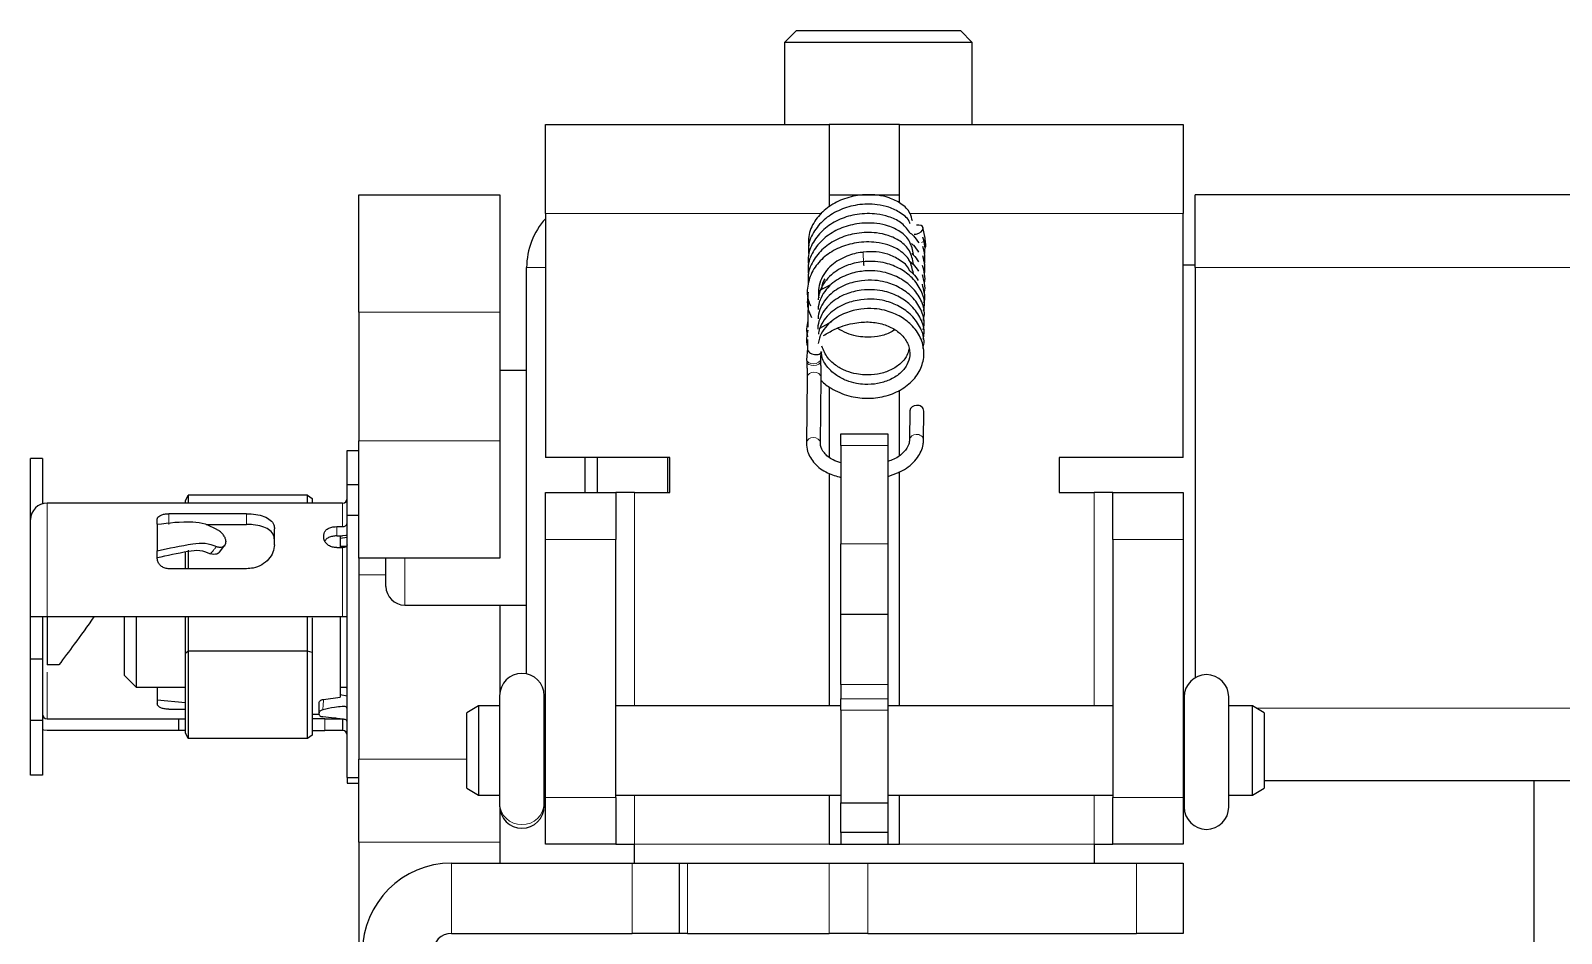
# Model space of a CAD drawing. Header units: millimetres. Extents: x -664 to 840, y 378 to 2003.
# Drawn here: x -580.2 to -515, y 424 to 462.5 of the extents above; entities that cross this region are included whole.
import ezdxf

# ---------------------------------------------------------------- set-up
doc = ezdxf.new("R2010")
doc.units = ezdxf.units.MM

msp = doc.modelspace()

# ---------------------------------------------------------------- linework, layer by layer
at = {"color": 7, "linetype": 'Continuous', "lineweight": 25}
for p, q in [((-547.587, 462.462), (-548.087, 461.962)), ((-547.587, 462.462), (-543.783, 462.462)), ((-543.783, 462.462), (-540.587, 462.462)), ((-540.087, 461.962), (-540.587, 462.462)), ((-548.087, 461.962), (-548.087, 458.462)), ((-543.74, 461.962), (-548.087, 461.962)), ((-540.087, 461.962), (-543.74, 461.962)), ((-540.087, 458.462), (-540.087, 461.962)), ((-558.287, 454.662), (-558.287, 458.462)), ((-558.287, 458.462), (-546.187, 458.462)), ((-546.187, 458.462), (-546.187, 454.943)), ((-543.187, 458.462), (-546.187, 458.462)), ((-543.187, 458.462), (-531.087, 458.462)), ((-543.187, 455.12), (-543.187, 458.462)), ((-531.087, 458.462), (-531.087, 454.662)), ((-566.237, 455.462), (-560.237, 455.462)), ((-566.237, 450.462), (-566.237, 455.462)), ((-560.237, 455.462), (-560.237, 450.462)), ((-546.187, 455.462), (-543.187, 455.462)), ((-530.587, 452.362), (-530.587, 455.462)), ((-101.587, 455.462), (-530.587, 455.462)), ((-558.287, 454.662), (-558.287, 444.262)), ((-531.087, 444.262), (-531.087, 454.662)), ((-542.093, 453.604), (-542.189, 454.073)), ((-542.088, 453.526), (-542.093, 453.604)), ((-559.087, 435.025), (-559.087, 452.362)), ((-530.587, 452.462), (-531.087, 452.462)), ((-530.587, 452.362), (-530.587, 434.864)), ((-546.63, 451.361), (-546.111, 451.642)), ((-566.237, 450.462), (-566.237, 444.962)), ((-560.237, 450.462), (-560.237, 444.962)), ((-547.091, 450.5), (-547.104, 449.819)), ((-547.086, 450.903), (-547.1, 450.226)), ((-546.587, 449.774), (-546.07, 450.059)), ((-547.105, 449.291), (-547.111, 448.889)), ((-547.107, 448.901), (-547.148, 448.425)), ((-547.148, 448.425), (-547.144, 448.347)), ((-546.549, 448.459), (-546.522, 448.766)), ((-546.545, 448.38), (-546.549, 448.459)), ((-559.087, 447.962), (-560.237, 447.962)), ((-547.126, 447.665), (-547.158, 444.875)), ((-546.558, 444.868), (-546.526, 447.658)), ((-546.187, 447.275), (-546.187, 444.287)), ((-543.187, 444.36), (-543.187, 447.123)), ((-542.748, 446.247), (-542.762, 445.007)), ((-542.162, 445), (-542.148, 446.24)), ((-545.687, 445.262), (-543.687, 445.262)), ((-545.687, 444.762), (-545.687, 445.262)), ((-543.687, 445.262), (-543.687, 444.762)), ((-566.737, 444.562), (-566.237, 444.562)), ((-566.737, 443.095), (-566.737, 444.562)), ((-566.237, 439.962), (-566.237, 444.962)), ((-560.237, 444.962), (-560.237, 439.962)), ((-545.687, 444.762), (-545.687, 440.578)), ((-543.687, 444.762), (-543.687, 440.578)), ((-542.762, 445.019), (-542.762, 445.007)), ((-579.737, 444.22), (-580.237, 444.22)), ((-580.237, 441.612), (-580.237, 444.22)), ((-579.737, 444.22), (-579.737, 442.283)), ((-552.987, 444.262), (-558.287, 444.262)), ((-556.587, 442.762), (-556.587, 444.262)), ((-556.087, 444.262), (-556.087, 442.762)), ((-553.087, 444.262), (-553.087, 442.762)), ((-552.987, 442.762), (-552.987, 444.262)), ((-531.087, 444.262), (-536.387, 444.262)), ((-536.387, 444.262), (-536.387, 442.762)), ((-546.187, 443.577), (-546.187, 433.662)), ((-543.187, 433.662), (-543.187, 443.661)), ((-573.637, 442.408), (-573.522, 442.655)), ((-573.522, 442.655), (-573.522, 442.312)), ((-568.437, 442.655), (-573.522, 442.655)), ((-568.437, 442.312), (-568.437, 442.655)), ((-568.437, 442.655), (-568.237, 442.513)), ((-566.737, 441.785), (-566.737, 443.095)), ((-566.237, 443.095), (-566.737, 443.095)), ((-558.287, 442.762), (-555.287, 442.762)), ((-558.287, 440.762), (-558.287, 442.762)), ((-555.287, 442.762), (-555.287, 440.762)), ((-554.487, 442.762), (-555.287, 442.762)), ((-554.487, 442.762), (-552.987, 442.762)), ((-536.387, 442.762), (-534.887, 442.762)), ((-534.087, 442.762), (-534.887, 442.762)), ((-534.087, 442.762), (-531.087, 442.762)), ((-534.087, 440.762), (-534.087, 442.762)), ((-531.087, 442.762), (-531.087, 440.762)), ((-573.937, 442.312), (-579.537, 442.312)), ((-566.937, 442.312), (-573.937, 442.312)), ((-573.637, 442.312), (-573.637, 442.408)), ((-568.237, 442.513), (-568.237, 442.312)), ((-580.237, 437.462), (-580.237, 441.612)), ((-574.837, 441.411), (-574.837, 441.623)), ((-574.837, 441.411), (-574.837, 440.279)), ((-571.037, 441.858), (-574.337, 441.858)), ((-572.757, 441.405), (-571.037, 441.405)), ((-567.187, 441.31), (-566.937, 441.31)), ((-566.737, 430.604), (-566.737, 441.785)), ((-566.237, 441.785), (-566.737, 441.785)), ((-571.91, 440.684), (-571.91, 440.655)), ((-569.837, 440.536), (-569.837, 441.214)), ((-567.737, 440.832), (-567.737, 440.951)), ((-567.187, 440.914), (-566.937, 440.914)), ((-567.037, 440.914), (-567.037, 440.415)), ((-566.737, 440.839), (-567.037, 440.796)), ((-558.287, 429.762), (-558.287, 440.762)), ((-555.287, 429.762), (-555.287, 440.762)), ((-545.687, 437.578), (-545.687, 440.578)), ((-543.687, 440.578), (-543.687, 437.578)), ((-534.087, 440.762), (-534.087, 429.762)), ((-531.087, 440.762), (-531.087, 429.762)), ((-574.837, 439.954), (-574.837, 440.279)), ((-573.637, 439.512), (-573.637, 440.241)), ((-573.522, 440.302), (-573.522, 439.512)), ((-572.227, 440.18), (-572.19, 440.226)), ((-572.186, 440.224), (-571.954, 440.518)), ((-567.187, 440.415), (-566.937, 440.415)), ((-566.779, 440.462), (-567.037, 440.462)), ((-560.237, 439.962), (-566.237, 439.962)), ((-566.237, 439.962), (-566.237, 439.25)), ((-565.087, 438.762), (-565.087, 439.962)), ((-571.037, 439.512), (-574.337, 439.512)), ((-566.237, 439.25), (-566.237, 431.392)), ((-579.537, 437.462), (-580.237, 437.462)), ((-580.237, 435.656), (-580.237, 437.462)), ((-579.737, 437.462), (-579.737, 435.656)), ((-577.537, 437.462), (-579.537, 437.462)), ((-566.937, 437.462), (-577.537, 437.462)), ((-576.237, 434.962), (-576.237, 437.462)), ((-575.737, 437.462), (-575.737, 434.462)), ((-573.609, 437.462), (-573.637, 437.434)), ((-573.637, 435.894), (-573.637, 437.434)), ((-573.522, 437.462), (-573.522, 435.994)), ((-568.437, 435.994), (-568.437, 437.462)), ((-568.237, 437.416), (-568.237, 435.936)), ((-567.037, 437.462), (-567.037, 434.04)), ((-566.737, 437.462), (-566.937, 437.462)), ((-564.287, 437.962), (-559.087, 437.962)), ((-560.237, 437.962), (-560.237, 434.158)), ((-545.687, 437.578), (-543.687, 437.578)), ((-545.687, 434.578), (-545.687, 437.578)), ((-543.687, 437.578), (-543.687, 434.578)), ((-579.737, 435.656), (-580.237, 435.656)), ((-580.237, 433.046), (-580.237, 435.656)), ((-579.737, 435.656), (-579.737, 433.046)), ((-579.037, 435.413), (-579.537, 435.413)), ((-573.522, 435.994), (-573.637, 435.894)), ((-573.637, 432.516), (-573.637, 435.894)), ((-573.522, 435.994), (-573.522, 432.27)), ((-568.437, 435.994), (-573.522, 435.994)), ((-568.437, 432.27), (-568.437, 435.994)), ((-568.237, 435.936), (-568.437, 435.994)), ((-568.237, 435.936), (-568.237, 432.412)), ((-576.237, 434.962), (-575.737, 434.462)), ((-575.737, 434.462), (-573.637, 434.462)), ((-574.837, 434.462), (-574.837, 433.921)), ((-567.037, 434.462), (-566.737, 434.462)), ((-566.737, 434.086), (-567.037, 434.129)), ((-560.239, 434.097), (-560.239, 429.506)), ((-558.339, 429.506), (-558.339, 434.097)), ((-545.687, 434.578), (-545.687, 433.961)), ((-543.687, 434.578), (-543.687, 433.961)), ((-574.837, 433.921), (-574.837, 433.757)), ((-574.837, 433.921), (-573.637, 433.803)), ((-574.337, 433.52), (-573.637, 433.52)), ((-567.751, 433.939), (-567.037, 434.04)), ((-561.137, 433.662), (-561.637, 433.374)), ((-560.239, 433.662), (-561.137, 433.662)), ((-561.137, 433.662), (-561.137, 429.862)), ((-558.287, 433.662), (-558.339, 433.662)), ((-545.687, 433.662), (-555.287, 433.662)), ((-545.687, 433.478), (-545.687, 433.961)), ((-545.687, 433.478), (-545.687, 429.536)), ((-543.687, 433.961), (-543.687, 433.478)), ((-534.087, 433.662), (-543.687, 433.662)), ((-543.687, 433.478), (-543.687, 429.536)), ((-531.049, 433.662), (-531.087, 433.662)), ((-531.049, 434.049), (-531.049, 429.349)), ((-529.149, 429.349), (-529.149, 434.049)), ((-528.137, 433.662), (-529.149, 433.662)), ((-527.637, 433.374), (-528.137, 433.662)), ((-528.137, 431.762), (-528.137, 433.662)), ((-580.237, 430.705), (-580.237, 433.046)), ((-579.737, 433.046), (-580.237, 433.046)), ((-579.737, 433.046), (-579.737, 430.705)), ((-579.537, 433.112), (-573.937, 433.112)), ((-573.937, 433.112), (-573.937, 432.612)), ((-573.937, 433.112), (-573.637, 433.112)), ((-568.237, 433.312), (-567.937, 433.312)), ((-567.687, 433.112), (-568.237, 433.112)), ((-567.937, 433.3), (-567.937, 433.375)), ((-567.687, 433.112), (-566.937, 433.112)), ((-566.937, 433.112), (-566.937, 432.612)), ((-561.637, 430.151), (-561.637, 433.374)), ((-527.637, 433.374), (-527.637, 431.762)), ((-573.937, 432.612), (-579.537, 432.612)), ((-573.637, 432.612), (-573.937, 432.612)), ((-573.522, 432.27), (-573.637, 432.516)), ((-568.437, 432.27), (-573.522, 432.27)), ((-568.237, 432.412), (-568.437, 432.27)), ((-568.237, 432.612), (-567.687, 432.612)), ((-566.937, 432.612), (-567.687, 432.612)), ((-528.137, 429.862), (-528.137, 431.762)), ((-527.637, 431.762), (-527.637, 430.151)), ((-566.237, 427.856), (-566.237, 431.392)), ((-579.737, 430.705), (-580.237, 430.705)), ((-566.737, 430.604), (-566.237, 430.604)), ((-566.737, 430.604), (-566.737, 430.362)), ((-566.737, 430.362), (-566.237, 430.362)), ((-561.637, 430.151), (-561.137, 429.862)), ((-528.137, 429.862), (-527.637, 430.151)), ((-104.437, 430.462), (-527.637, 430.462)), ((-516.137, 430.462), (-516.137, 417.062)), ((-561.137, 429.862), (-560.239, 429.862)), ((-560.239, 429.506), (-560.239, 429.397)), ((-558.339, 429.862), (-558.287, 429.862)), ((-558.339, 429.397), (-558.339, 429.506)), ((-558.287, 427.762), (-558.287, 429.762)), ((-555.287, 429.862), (-545.687, 429.862)), ((-555.287, 429.762), (-555.287, 427.762)), ((-546.187, 429.862), (-546.187, 427.762)), ((-545.687, 429.536), (-543.687, 429.536)), ((-545.687, 428.262), (-545.687, 429.536)), ((-543.687, 429.862), (-534.087, 429.862)), ((-543.687, 429.536), (-543.687, 428.262)), ((-543.187, 427.762), (-543.187, 429.862)), ((-534.087, 427.762), (-534.087, 429.762)), ((-531.087, 429.862), (-531.049, 429.862)), ((-531.087, 429.762), (-531.087, 427.762)), ((-529.149, 429.862), (-528.137, 429.862)), ((-560.237, 429.336), (-560.237, 427.856)), ((-543.687, 428.262), (-545.687, 428.262)), ((-545.687, 428.262), (-545.687, 427.762)), ((-543.687, 428.262), (-543.687, 427.762)), ((-566.237, 427.856), (-566.237, 423.239)), ((-560.237, 427.856), (-560.237, 426.962)), ((-555.287, 427.762), (-558.287, 427.762)), ((-555.287, 427.762), (-554.487, 427.762)), ((-554.487, 426.962), (-554.487, 427.762)), ((-546.187, 427.762), (-545.687, 427.762)), ((-545.687, 427.762), (-543.687, 427.762)), ((-543.687, 427.762), (-543.187, 427.762)), ((-534.887, 427.762), (-534.887, 426.962)), ((-534.887, 427.762), (-534.087, 427.762)), ((-531.087, 427.762), (-534.087, 427.762)), ((-562.287, 426.962), (-554.587, 426.962)), ((-554.587, 426.962), (-552.587, 426.962)), ((-552.587, 426.962), (-552.587, 423.962)), ((-552.587, 426.962), (-552.226, 426.962)), ((-552.226, 426.962), (-546.184, 426.962)), ((-546.184, 426.962), (-544.546, 426.962)), ((-544.546, 426.962), (-533.087, 426.962)), ((-533.087, 426.962), (-531.087, 426.962)), ((-531.087, 426.962), (-531.087, 423.962)), ((-562.287, 423.962), (-554.587, 423.962)), ((-552.587, 423.962), (-554.587, 423.962)), ((-552.226, 423.962), (-552.587, 423.962)), ((-552.226, 423.962), (-546.184, 423.962)), ((-544.546, 423.962), (-546.184, 423.962)), ((-544.546, 423.962), (-533.087, 423.962)), ((-531.087, 423.962), (-533.087, 423.962))]:
    msp.add_line(p, q, dxfattribs=at)
at = {"color": 8, "linetype": 'Continuous', "lineweight": 18}
for p, q in [((-546.5, 454.662), (-558.287, 454.662)), ((-531.087, 454.662), (-542.738, 454.662)), ((-558.287, 452.362), (-559.087, 452.362)), ((-101.587, 452.362), (-530.587, 452.362)), ((-560.237, 450.462), (-566.237, 450.462)), ((-566.237, 444.962), (-560.237, 444.962)), ((-543.687, 444.762), (-545.687, 444.762)), ((-554.487, 433.662), (-554.487, 442.762)), ((-534.887, 442.762), (-534.887, 433.662)), ((-579.537, 442.312), (-579.537, 437.462)), ((-566.937, 441.31), (-566.937, 442.312)), ((-574.337, 441.858), (-574.337, 441.405)), ((-571.037, 441.405), (-571.037, 441.858)), ((-567.187, 441.31), (-567.187, 440.914)), ((-555.287, 440.762), (-558.287, 440.762)), ((-545.687, 440.578), (-543.687, 440.578)), ((-531.087, 440.762), (-534.087, 440.762)), ((-566.937, 437.462), (-566.937, 440.415)), ((-564.287, 439.962), (-564.287, 437.962)), ((-565.087, 439.25), (-566.237, 439.25)), ((-579.537, 435.103), (-579.537, 433.112)), ((-543.687, 434.578), (-545.687, 434.578)), ((-545.687, 433.961), (-543.687, 433.961)), ((-543.687, 433.478), (-545.687, 433.478)), ((-104.11, 433.562), (-527.964, 433.562)), ((-567.687, 432.612), (-567.687, 433.112)), ((-566.237, 431.392), (-561.637, 431.392)), ((-558.287, 429.762), (-555.287, 429.762)), ((-554.487, 427.762), (-554.487, 429.862)), ((-534.887, 429.862), (-534.887, 427.762)), ((-534.087, 429.762), (-531.087, 429.762)), ((-560.237, 427.856), (-566.237, 427.856)), ((-546.187, 427.762), (-554.487, 427.762)), ((-534.887, 427.762), (-543.187, 427.762)), ((-562.287, 423.962), (-562.287, 426.962)), ((-554.587, 423.962), (-554.587, 426.962)), ((-552.226, 426.962), (-552.226, 423.962)), ((-546.184, 423.962), (-546.184, 426.962)), ((-544.546, 426.962), (-544.546, 423.962)), ((-533.087, 423.962), (-533.087, 426.962))]:
    msp.add_line(p, q, dxfattribs=at)
at = {"color": 7, "linetype": 'Continuous', "lineweight": 25, "flags": 128}
for points in [[(-542.562, 453.78), (-542.474, 453.788), (-542.363, 453.826), (-542.269, 453.886), (-542.205, 453.959), (-542.182, 454.035), (-542.204, 454.102), (-542.266, 454.149), (-542.359, 454.169), (-542.469, 454.16), (-542.469, 454.16)], [(-566.737, 440.937), (-566.801, 440.924), (-566.937, 440.914)], [(-566.737, 440.537), (-566.741, 440.513), (-566.752, 440.49), (-566.771, 440.469), (-566.796, 440.451), (-566.826, 440.435), (-566.861, 440.424), (-566.898, 440.417), (-566.937, 440.415)], [(-579.537, 432.612), (-579.674, 432.626), (-579.737, 432.642)]]:
    msp.add_lwpolyline(points, dxfattribs=at)
at = {"color": 8, "linetype": 'Continuous', "lineweight": 18, "flags": 128}
for points in [[(-547.148, 448.425), (-547.126, 448.362), (-547.062, 448.304), (-546.965, 448.267), (-546.851, 448.256)], [(-546.851, 448.256), (-546.736, 448.273), (-546.638, 448.317), (-546.572, 448.379), (-546.549, 448.451), (-546.549, 448.458)], [(-547.144, 448.347), (-547.122, 448.284), (-547.058, 448.226), (-546.961, 448.188), (-546.846, 448.177)], [(-546.846, 448.177), (-546.731, 448.195), (-546.634, 448.238), (-546.568, 448.301), (-546.544, 448.372), (-546.545, 448.38)], [(-546.839, 447.897), (-546.723, 447.882), (-546.623, 447.834), (-546.554, 447.76), (-546.526, 447.67), (-546.526, 447.658)], [(-546.871, 445.107), (-546.756, 445.093), (-546.656, 445.045), (-546.586, 444.97), (-546.558, 444.881), (-546.558, 444.871)]]:
    msp.add_lwpolyline(points, dxfattribs=at)
at = {"color": 7, "linetype": 'Continuous', "lineweight": 25}
for centre, radius, start, end in [((-555.987, 452.362), 3.1, 137.89655, 180), ((-543.68, 452.622), 1.046, 179.97298, 189.73536), ((-542.482, 446.211), 0.269, 85.56913, 172.30264), ((-542.42, 446.208), 0.273, 6.61508, 98.74019), ((-579.537, 441.612), 0.7, 90, 180), ((-566.937, 442.512), 0.2, 270, 360), ((-566.919, 441.492), 0.183, 264.18756, 352.66613), ((-564.287, 438.762), 0.8, 180, 270), ((-559.289, 434.097), 0.95, 0, 180), ((-530.099, 434.049), 0.95, 0, 180), ((-566.837, 434.381), 0.0996, 3.92792, 54.46683), ((-579.537, 433.312), 0.2, 180, 270), ((-566.937, 432.412), 0.2, 360, 90), ((-559.289, 429.397), 0.95, 180, 0), ((-530.099, 429.349), 0.95, 180, 0), ((-562.287, 423.162), 3.8, 90, 180), ((-562.287, 423.162), 0.8, 90, 180)]:
    msp.add_arc(centre, radius, start, end, dxfattribs=at)
at = {"color": 8, "linetype": 'Continuous', "lineweight": 18}
for centre, radius, start, end in [((-538.937, 452.927), 5.797, 179.23853, 183.01816), ((-542.287, 453.618), 0.194, 281.16678, 355.78028), ((-542.236, 453.523), 0.147, 305.37952, 0.99151), ((-546.86, 447.629), 0.269, 85.56913, 172.30264), ((-542.495, 444.968), 0.272, 85.84851, 169.10635), ((-542.434, 444.968), 0.273, 6.62516, 98.73922), ((-546.892, 444.839), 0.269, 85.57069, 172.28471), ((-559.311, 429.528), 0.929, 181.38421, 271.32035), ((-559.268, 429.528), 0.929, 268.67965, 358.61579)]:
    msp.add_arc(centre, radius, start, end, dxfattribs=at)
at = {"color": 7, "linetype": 'Continuous', "lineweight": 25}
for points, knots in [([(-542.738, 454.241), (-542.741, 454.249), (-542.796, 454.435), (-543.111, 454.685), (-543.6, 454.939), (-544.234, 455.075), (-544.964, 455.065), (-545.727, 454.85), (-546.37, 454.469), (-546.841, 453.933), (-547.09, 453.402), (-547.072, 453.068), (-547.066, 452.962)], [0, 0, 0, 0, 0.004993, 0.1184, 0.219918, 0.305422, 0.440621, 0.56324, 0.685592, 0.810243, 0.939925, 1, 1, 1, 1]), ([(-542.641, 454.344), (-542.666, 454.455), (-542.731, 454.748), (-543.093, 455.09), (-543.592, 455.34), (-544.224, 455.478), (-544.955, 455.468), (-545.718, 455.255), (-546.362, 454.874), (-546.836, 454.34), (-547.091, 453.784), (-547.069, 453.423), (-547.061, 453.291)], [0, 0, 0, 0, 0.0633331, 0.1685101, 0.2626882, 0.3420025, 0.4673596, 0.5810899, 0.6946087, 0.8101793, 0.930447, 1, 1, 1, 1]), ([(-542.757, 453.869), (-542.874, 454.016), (-543.096, 454.296), (-543.614, 454.535), (-544.242, 454.674), (-544.975, 454.661), (-545.737, 454.446), (-546.378, 454.063), (-546.85, 453.526), (-547.102, 452.971), (-547.079, 452.612), (-547.071, 452.482)], [0, 0, 0, 0, 0.111414, 0.212113, 0.296936, 0.431116, 0.552769, 0.67412, 0.797839, 0.926514, 1, 1, 1, 1]), ([(-542.591, 452.506), (-542.631, 452.7), (-542.711, 453.08), (-543.124, 453.489), (-543.63, 453.733), (-544.262, 453.868), (-544.994, 453.854), (-545.755, 453.636), (-546.395, 453.251), (-546.864, 452.713), (-547.113, 452.158), (-547.088, 451.801), (-547.08, 451.672)], [0, 0, 0, 0, 0.105884, 0.20648, 0.296453, 0.37226, 0.492276, 0.601015, 0.709415, 0.82009, 0.935131, 1, 1, 1, 1]), ([(-542.586, 452.909), (-542.626, 453.102), (-542.704, 453.48), (-543.115, 453.889), (-543.621, 454.135), (-544.252, 454.271), (-544.984, 454.257), (-545.746, 454.041), (-546.387, 453.657), (-546.857, 453.12), (-547.108, 452.565), (-547.084, 452.207), (-547.075, 452.077)], [0, 0, 0, 0, 0.105289, 0.2059031, 0.2959174, 0.3717502, 0.4917577, 0.6005253, 0.7089885, 0.8196473, 0.9347057, 1, 1, 1, 1]), ([(-542.779, 453.871), (-542.713, 453.817), (-542.544, 453.679), (-542.436, 453.514), (-542.37, 453.412)], [0, 0, 0, 0, 0.387344, 1, 1, 1, 1]), ([(-542.113, 452.962), (-542.104, 453.066), (-542.084, 453.299), (-542.151, 453.529), (-542.189, 453.658)], [0, 0, 0, 0, 0.443375, 1, 1, 1, 1]), ([(-542.596, 452.103), (-542.637, 452.299), (-542.717, 452.679), (-543.132, 453.088), (-543.639, 453.332), (-544.272, 453.466), (-545.003, 453.45), (-545.765, 453.231), (-546.401, 452.845), (-546.881, 452.306), (-547.122, 451.662), (-547.152, 451.105), (-547.018, 450.813), (-546.98, 450.731)], [0, 0, 0, 0, 0.097442, 0.189485, 0.271783, 0.341134, 0.450972, 0.550456, 0.6496, 0.750897, 0.856158, 0.95975, 1, 1, 1, 1]), ([(-544.734, 453.006), (-544.751, 453.005), (-544.988, 452.988), (-545.474, 452.858), (-546.02, 452.547), (-546.382, 452.154), (-546.58, 451.789), (-546.663, 451.4), (-546.644, 451.176), (-546.635, 451.062)], [0, 0, 0, 0, 0.015165, 0.21726, 0.450342, 0.58255, 0.720623, 0.859229, 1, 1, 1, 1]), ([(-542.775, 452.242), (-542.777, 452.249), (-542.835, 452.434), (-543.154, 452.683), (-543.646, 452.929), (-544.187, 453.052), (-544.549, 453.032), (-544.731, 453.021)], [0, 0, 0, 0, 0.01249, 0.301593, 0.560015, 0.777814, 1, 1, 1, 1]), ([(-542.693, 453.389), (-542.66, 453.362), (-542.524, 453.248), (-542.439, 453.113), (-542.375, 453.009)], [0, 0, 0, 0, 0.239594, 1, 1, 1, 1]), ([(-542.119, 452.5), (-542.108, 452.624), (-542.085, 452.877), (-542.157, 453.127), (-542.194, 453.255)], [0, 0, 0, 0, 0.4922147, 1, 1, 1, 1]), ([(-542.106, 453.173), (-542.101, 453.182), (-542.087, 453.205), (-542.076, 453.242), (-542.069, 453.276), (-542.065, 453.307), (-542.063, 453.335), (-542.062, 453.366), (-542.062, 453.38)], [0, 0, 0, 0, 0.097418, 0.258661, 0.384306, 0.517978, 0.767153, 1, 1, 1, 1]), ([(-542.077, 453.384), (-542.077, 453.384), (-542.077, 453.384), (-542.08, 453.405), (-542.084, 453.449), (-542.087, 453.5), (-542.088, 453.526)], [0, 0, 0, 0, 0.09133, 0.306343, 0.65458, 1, 1, 1, 1]), ([(-542.167, 450.507), (-542.149, 450.586), (-542.083, 450.875), (-542.236, 451.377), (-542.604, 451.917), (-543.143, 452.319), (-543.703, 452.543), (-544.257, 452.633), (-544.824, 452.617), (-545.484, 452.459), (-546.028, 452.141), (-546.391, 451.748), (-546.582, 451.385), (-546.655, 451.109), (-546.65, 450.985), (-546.65, 450.975)], [0, 0, 0, 0, 0.042308, 0.15415, 0.2638, 0.362621, 0.46011, 0.525142, 0.605685, 0.698744, 0.806146, 0.867056, 0.930656, 0.994491, 1, 1, 1, 1]), ([(-542.809, 452.678), (-542.74, 452.622), (-542.563, 452.48), (-542.452, 452.308), (-542.384, 452.204)], [0, 0, 0, 0, 0.391046, 1, 1, 1, 1]), ([(-542.669, 452.962), (-542.647, 452.944), (-542.521, 452.838), (-542.444, 452.711), (-542.38, 452.607)], [0, 0, 0, 0, 0.174816, 1, 1, 1, 1]), ([(-542.128, 451.694), (-542.128, 451.694), (-542.08, 451.815), (-542.11, 452.076), (-542.172, 452.325), (-542.203, 452.449)], [0, 0, 0, 0, 0.000172, 0.502667, 1, 1, 1, 1]), ([(-542.123, 452.097), (-542.112, 452.223), (-542.09, 452.475), (-542.162, 452.726), (-542.198, 452.852)], [0, 0, 0, 0, 0.497485, 1, 1, 1, 1]), ([(-542.177, 449.704), (-542.158, 449.785), (-542.093, 450.075), (-542.249, 450.579), (-542.619, 451.117), (-543.161, 451.518), (-543.722, 451.74), (-544.277, 451.828), (-544.844, 451.81), (-545.503, 451.65), (-546.046, 451.331), (-546.408, 450.936), (-546.596, 450.573), (-546.668, 450.299), (-546.663, 450.179), (-546.662, 450.173)], [0, 0, 0, 0, 0.043237, 0.155226, 0.264949, 0.363826, 0.461472, 0.526578, 0.607178, 0.700257, 0.807834, 0.868821, 0.932479, 0.996349, 1, 1, 1, 1]), ([(-542.172, 450.105), (-542.154, 450.185), (-542.088, 450.475), (-542.243, 450.978), (-542.611, 451.517), (-543.152, 451.918), (-543.713, 452.141), (-544.267, 452.231), (-544.834, 452.214), (-545.493, 452.054), (-546.037, 451.736), (-546.4, 451.342), (-546.589, 450.979), (-546.662, 450.704), (-546.656, 450.582), (-546.656, 450.574)], [0, 0, 0, 0, 0.0427725, 0.1546872, 0.2643743, 0.3632218, 0.4607896, 0.5258585, 0.6064299, 0.6994983, 0.8069872, 0.8679354, 0.9315648, 0.9954165, 1, 1, 1, 1]), ([(-546.489, 451.438), (-546.489, 451.524), (-546.489, 451.678), (-546.402, 451.815), (-546.364, 451.874)], [0, 0, 0, 0, 0.563743, 1, 1, 1, 1]), ([(-542.775, 452.242), (-542.72, 452.198), (-542.557, 452.066), (-542.456, 451.907), (-542.389, 451.801)], [0, 0, 0, 0, 0.334031, 1, 1, 1, 1]), ([(-542.132, 451.293), (-542.132, 451.294), (-542.085, 451.415), (-542.115, 451.676), (-542.177, 451.923), (-542.208, 452.046)], [0, 0, 0, 0, 0.002516, 0.506423, 1, 1, 1, 1]), ([(-547.082, 451.306), (-547.112, 451.079), (-547.162, 450.708), (-547.006, 450.36), (-546.946, 450.225)], [0, 0, 0, 0, 0.612736, 1, 1, 1, 1]), ([(-542.181, 449.302), (-542.163, 449.384), (-542.098, 449.676), (-542.255, 450.18), (-542.627, 450.717), (-543.17, 451.117), (-543.731, 451.338), (-544.287, 451.426), (-544.854, 451.407), (-545.512, 451.245), (-546.055, 450.925), (-546.416, 450.53), (-546.605, 450.166), (-546.676, 449.88), (-546.668, 449.748), (-546.667, 449.73)], [0, 0, 0, 0, 0.0433643, 0.1545619, 0.2634749, 0.3616169, 0.4585878, 0.5232278, 0.6032337, 0.6956034, 0.8024385, 0.8629931, 0.9261889, 0.9895827, 1, 1, 1, 1]), ([(-542.151, 450.857), (-542.146, 450.87), (-542.091, 451.004), (-542.118, 451.275), (-542.181, 451.522), (-542.212, 451.643)], [0, 0, 0, 0, 0.051584, 0.533192, 1, 1, 1, 1]), ([(-546.527, 447.543), (-546.522, 447.537), (-546.416, 447.403), (-546.029, 447.149), (-545.387, 446.857), (-544.588, 446.752), (-543.826, 446.837), (-543.126, 447.111), (-542.563, 447.554), (-542.21, 448.128), (-542.106, 448.759), (-542.259, 449.38), (-542.645, 449.918), (-543.187, 450.316), (-543.75, 450.535), (-544.306, 450.621), (-544.873, 450.6), (-545.531, 450.437), (-546.075, 450.114), (-546.428, 449.72), (-546.607, 449.4), (-546.638, 449.201), (-546.65, 449.126)], [0, 0, 0, 0, 0.002052, 0.044802, 0.111657, 0.171853, 0.231635, 0.292253, 0.355355, 0.417763, 0.478389, 0.541427, 0.60313, 0.658728, 0.713717, 0.750355, 0.795682, 0.847989, 0.908576, 0.942903, 0.978714, 1, 1, 1, 1]), ([(-542.186, 448.901), (-542.168, 448.983), (-542.103, 449.276), (-542.262, 449.78), (-542.635, 450.317), (-543.178, 450.716), (-543.741, 450.937), (-544.297, 451.023), (-544.864, 451.003), (-545.521, 450.841), (-546.066, 450.519), (-546.42, 450.126), (-546.602, 449.8), (-546.634, 449.595), (-546.647, 449.515)], [0, 0, 0, 0, 0.04529, 0.16028, 0.272871, 0.374324, 0.474616, 0.541455, 0.624163, 0.719631, 0.830128, 0.892746, 0.958084, 1, 1, 1, 1]), ([(-547.096, 450.097), (-547.142, 449.864), (-547.189, 449.628), (-547.106, 449.407), (-547.105, 449.405)], [0, 0, 0, 0, 0.989365, 1, 1, 1, 1]), ([(-546.423, 449.462), (-546.276, 449.549), (-545.904, 449.769), (-545.366, 449.956), (-544.85, 450.029), (-544.426, 450.046), (-543.931, 449.976), (-543.412, 449.758), (-543.013, 449.433), (-542.775, 449.035), (-542.722, 448.61), (-542.85, 448.192), (-543.153, 447.823), (-543.597, 447.55), (-544.119, 447.392), (-544.608, 447.361), (-545.057, 447.413), (-545.471, 447.532), (-545.904, 447.754), (-546.282, 448.107), (-546.515, 448.478), (-546.509, 448.718), (-546.507, 448.781)], [0, 0, 0, 0, 0.055596, 0.140078, 0.172952, 0.200821, 0.255696, 0.31011, 0.365013, 0.421726, 0.477431, 0.531435, 0.587776, 0.643286, 0.693678, 0.74371, 0.77672, 0.816999, 0.86302, 0.916065, 0.978165, 1, 1, 1, 1]), ([(-543.391, 449.707), (-543.465, 449.658), (-543.671, 449.521), (-544.118, 449.406), (-544.605, 449.375), (-545.053, 449.433), (-545.457, 449.546), (-545.699, 449.689), (-545.823, 449.762)], [0, 0, 0, 0, 0.11591, 0.322053, 0.527207, 0.662398, 0.82718, 1, 1, 1, 1]), ([(-547.1, 449.694), (-547.147, 449.46), (-547.194, 449.223), (-547.11, 449.001), (-547.109, 448.999)], [0, 0, 0, 0, 0.991326, 1, 1, 1, 1]), ([(-547.102, 448.899), (-547.105, 448.892), (-547.118, 448.862), (-547.093, 448.8), (-547.031, 448.73), (-546.933, 448.672), (-546.855, 448.656), (-546.817, 448.647)], [0, 0, 0, 0, 0.077645, 0.308234, 0.538823, 0.769411, 1, 1, 1, 1]), ([(-546.817, 448.647), (-546.778, 448.644), (-546.701, 448.639), (-546.603, 448.667), (-546.537, 448.715), (-546.528, 448.758), (-546.524, 448.777)], [0, 0, 0, 0, 0.262864, 0.525728, 0.788592, 1, 1, 1, 1]), ([(-542.787, 448.882), (-542.809, 448.788), (-542.864, 448.553), (-543.155, 448.225), (-543.594, 447.951), (-544.118, 447.794), (-544.608, 447.764), (-545.056, 447.817), (-545.471, 447.936), (-545.898, 448.159), (-546.298, 448.511), (-546.428, 448.829), (-546.498, 449)], [0, 0, 0, 0, 0.0768252, 0.1932734, 0.3079647, 0.4120796, 0.5155035, 0.5837224, 0.6669455, 0.7620095, 0.8716659, 1, 1, 1, 1]), ([(-547.144, 448.347), (-547.141, 448.294), (-547.136, 448.191), (-547.13, 448.004), (-547.126, 447.833), (-547.125, 447.722), (-547.126, 447.676), (-547.126, 447.665)], [0, 0, 0, 0, 0.24166, 0.475271, 0.711669, 0.92868, 1, 1, 1, 1]), ([(-546.526, 447.658), (-546.526, 447.705), (-546.525, 447.802), (-546.529, 447.999), (-546.536, 448.207), (-546.542, 448.322), (-546.545, 448.38)], [0, 0, 0, 0, 0.243086, 0.500781, 0.748307, 1, 1, 1, 1]), ([(-547.158, 444.875), (-547.148, 444.755), (-547.122, 444.441), (-546.828, 443.98), (-546.331, 443.59), (-545.883, 443.463), (-545.687, 443.407)], [0, 0, 0, 0, 0.178356, 0.465165, 0.765567, 1, 1, 1, 1]), ([(-545.687, 444.033), (-545.803, 444.07), (-546.116, 444.169), (-546.428, 444.452), (-546.551, 444.697), (-546.557, 444.835), (-546.558, 444.868)], [0, 0, 0, 0, 0.20072, 0.544447, 0.889913, 1, 1, 1, 1]), ([(-542.762, 445.007), (-542.768, 444.949), (-542.785, 444.783), (-542.979, 444.489), (-543.315, 444.213), (-543.6, 444.118), (-543.687, 444.089)], [0, 0, 0, 0, 0.186073, 0.531266, 0.856526, 1, 1, 1, 1]), ([(-543.687, 443.441), (-543.439, 443.534), (-542.92, 443.728), (-542.4, 444.217), (-542.183, 444.676), (-542.167, 444.935), (-542.162, 445)], [0, 0, 0, 0, 0.296749, 0.621112, 0.904633, 1, 1, 1, 1]), ([(-574.837, 441.623), (-574.832, 441.652), (-574.821, 441.708), (-574.735, 441.778), (-574.609, 441.829), (-574.468, 441.854), (-574.375, 441.857), (-574.337, 441.858)], [0, 0, 0, 0, 0.214373, 0.428779, 0.642592, 0.856666, 1, 1, 1, 1]), ([(-574.837, 441.411), (-574.339, 441.474), (-573.667, 441.559), (-572.773, 441.453), (-572.468, 441.281), (-572.313, 441.194)], [0, 0, 0, 0, 0.587693, 0.790818, 1, 1, 1, 1]), ([(-571.037, 441.858), (-570.902, 441.853), (-570.633, 441.841), (-570.274, 441.75), (-570.004, 441.601), (-569.859, 441.414), (-569.844, 441.273), (-569.837, 441.214)], [0, 0, 0, 0, 0.213238, 0.42649, 0.63916, 0.849598, 1, 1, 1, 1]), ([(-569.837, 440.745), (-569.849, 440.83), (-569.874, 441.001), (-570.072, 441.196), (-570.368, 441.328), (-570.707, 441.395), (-570.938, 441.402), (-571.037, 441.405)], [0, 0, 0, 0, 0.2123763, 0.4249789, 0.6334795, 0.8436094, 1, 1, 1, 1]), ([(-567.737, 440.951), (-567.731, 440.993), (-567.719, 441.078), (-567.625, 441.185), (-567.486, 441.264), (-567.331, 441.304), (-567.229, 441.309), (-567.187, 441.31)], [0, 0, 0, 0, 0.214305, 0.42865, 0.642279, 0.856223, 1, 1, 1, 1]), ([(-574.837, 440.279), (-574.339, 440.387), (-573.667, 440.533), (-572.773, 440.644), (-572.468, 440.522), (-572.313, 440.461)], [0, 0, 0, 0, 0.5876932, 0.7908183, 1, 1, 1, 1]), ([(-571.91, 440.684), (-571.915, 440.725), (-571.925, 440.808), (-572, 440.944), (-572.111, 441.068), (-572.223, 441.15), (-572.293, 441.184), (-572.313, 441.194)], [0, 0, 0, 0, 0.225883, 0.451767, 0.67765, 0.903524, 1, 1, 1, 1]), ([(-572.313, 440.461), (-572.265, 440.449), (-572.167, 440.425), (-572.043, 440.445), (-571.953, 440.505), (-571.914, 440.583), (-571.911, 440.639), (-571.91, 440.655)], [0, 0, 0, 0, 0.225867, 0.451734, 0.677598, 0.903479, 1, 1, 1, 1]), ([(-567.187, 440.415), (-567.249, 440.42), (-567.373, 440.429), (-567.538, 440.504), (-567.662, 440.612), (-567.728, 440.728), (-567.735, 440.802), (-567.737, 440.832)], [0, 0, 0, 0, 0.214393, 0.428789, 0.643061, 0.856854, 1, 1, 1, 1]), ([(-567.187, 440.914), (-567.249, 440.91), (-567.373, 440.903), (-567.536, 440.843), (-567.649, 440.77), (-567.681, 440.709), (-567.693, 440.687)], [0, 0, 0, 0, 0.28124, 0.562484, 0.843527, 1, 1, 1, 1]), ([(-574.837, 439.989), (-574.408, 440.086), (-573.817, 440.221), (-573.003, 440.335), (-572.711, 440.214), (-572.564, 440.154)], [0, 0, 0, 0, 0.56666, 0.780905, 1, 1, 1, 1]), ([(-574.337, 439.512), (-574.393, 439.517), (-574.506, 439.527), (-574.656, 439.605), (-574.769, 439.718), (-574.829, 439.842), (-574.835, 439.922), (-574.837, 439.954)], [0, 0, 0, 0, 0.214445, 0.428893, 0.643239, 0.857188, 1, 1, 1, 1]), ([(-572.227, 440.18), (-572.234, 440.175), (-572.269, 440.148), (-572.354, 440.122), (-572.468, 440.126), (-572.541, 440.147), (-572.564, 440.154)], [0, 0, 0, 0, 0.0886958, 0.4577393, 0.8266943, 1, 1, 1, 1]), ([(-569.837, 440.536), (-569.85, 440.43), (-569.875, 440.217), (-570.075, 439.911), (-570.372, 439.671), (-570.711, 439.533), (-570.941, 439.518), (-571.037, 439.512)], [0, 0, 0, 0, 0.212833, 0.42585, 0.635542, 0.846587, 1, 1, 1, 1]), ([(-579.537, 437.462), (-579.537, 437.068), (-579.537, 436.363), (-579.537, 435.703), (-579.537, 435.413)], [0, 0, 0, 0, 0.5598658, 1, 1, 1, 1]), ([(-577.537, 437.462), (-577.817, 437.068), (-578.317, 436.363), (-578.817, 435.703), (-579.037, 435.413)], [0, 0, 0, 0, 0.5599109, 1, 1, 1, 1]), ([(-574.337, 433.52), (-574.393, 433.522), (-574.506, 433.527), (-574.656, 433.564), (-574.769, 433.622), (-574.829, 433.69), (-574.835, 433.738), (-574.837, 433.757)], [0, 0, 0, 0, 0.2143846, 0.4287723, 0.6430331, 0.8568019, 1, 1, 1, 1]), ([(-567.937, 433.806), (-567.935, 433.82), (-567.929, 433.846), (-567.896, 433.882), (-567.869, 433.901), (-567.86, 433.907)], [0, 0, 0, 0, 0.4045915, 0.8091756, 1, 1, 1, 1]), ([(-567.937, 433.375), (-567.937, 433.402), (-567.937, 433.473), (-567.937, 433.587), (-567.937, 433.704), (-567.937, 433.776), (-567.937, 433.806)], [0, 0, 0, 0, 0.190015, 0.497902, 0.793065, 1, 1, 1, 1]), ([(-567.78, 433.494), (-567.803, 433.486), (-567.852, 433.472), (-567.906, 433.437), (-567.934, 433.404), (-567.936, 433.383), (-567.937, 433.375)], [0, 0, 0, 0, 0.266331, 0.548449, 0.829136, 1, 1, 1, 1]), ([(-567.86, 433.907), (-567.847, 433.913), (-567.815, 433.928), (-567.775, 433.935), (-567.751, 433.939)], [0, 0, 0, 0, 0.40435, 1, 1, 1, 1]), ([(-566.737, 433.484), (-566.738, 433.503), (-566.74, 433.539), (-566.757, 433.586), (-566.795, 433.632), (-566.872, 433.634), (-567.033, 433.631), (-567.345, 433.598), (-567.615, 433.533), (-567.78, 433.494)], [0, 0, 0, 0, 0.052051, 0.100621, 0.143629, 0.208426, 0.277664, 0.558659, 1, 1, 1, 1]), ([(-567.937, 433.3), (-567.935, 433.288), (-567.93, 433.262), (-567.889, 433.23), (-567.835, 433.21), (-567.795, 433.204), (-567.78, 433.202)], [0, 0, 0, 0, 0.266311, 0.549123, 0.829777, 1, 1, 1, 1]), ([(-567.045, 433.112), (-567.123, 433.122), (-567.374, 433.154), (-567.615, 433.182), (-567.78, 433.202)], [0, 0, 0, 0, 0.313457, 1, 1, 1, 1]), ([(-566.737, 432.925), (-566.738, 432.944), (-566.74, 432.98), (-566.757, 433.03), (-566.794, 433.079), (-566.865, 433.09), (-566.912, 433.096), (-566.937, 433.099)], [0, 0, 0, 0, 0.195302, 0.377541, 0.538909, 0.761383, 1, 1, 1, 1])]:
    msp.add_open_spline(points, degree=3, knots=knots, dxfattribs=at)
at = {"color": 8, "linetype": 'Continuous', "lineweight": 18}
for points, knots in [([(-572.564, 440.154), (-572.543, 440.179), (-572.501, 440.23), (-572.434, 440.312), (-572.371, 440.39), (-572.329, 440.441), (-572.313, 440.461)], [0, 0, 0, 0, 0.2460218, 0.4976383, 0.8105557, 1, 1, 1, 1]), ([(-567.751, 433.939), (-567.753, 433.905), (-567.756, 433.828), (-567.763, 433.708), (-567.771, 433.593), (-567.777, 433.522), (-567.78, 433.494), (-567.78, 433.494)], [0, 0, 0, 0, 0.23003, 0.514952, 0.811013, 0.999883, 1, 1, 1, 1])]:
    msp.add_open_spline(points, degree=3, knots=knots, dxfattribs=at)

doc.saveas('drawing.dxf')
